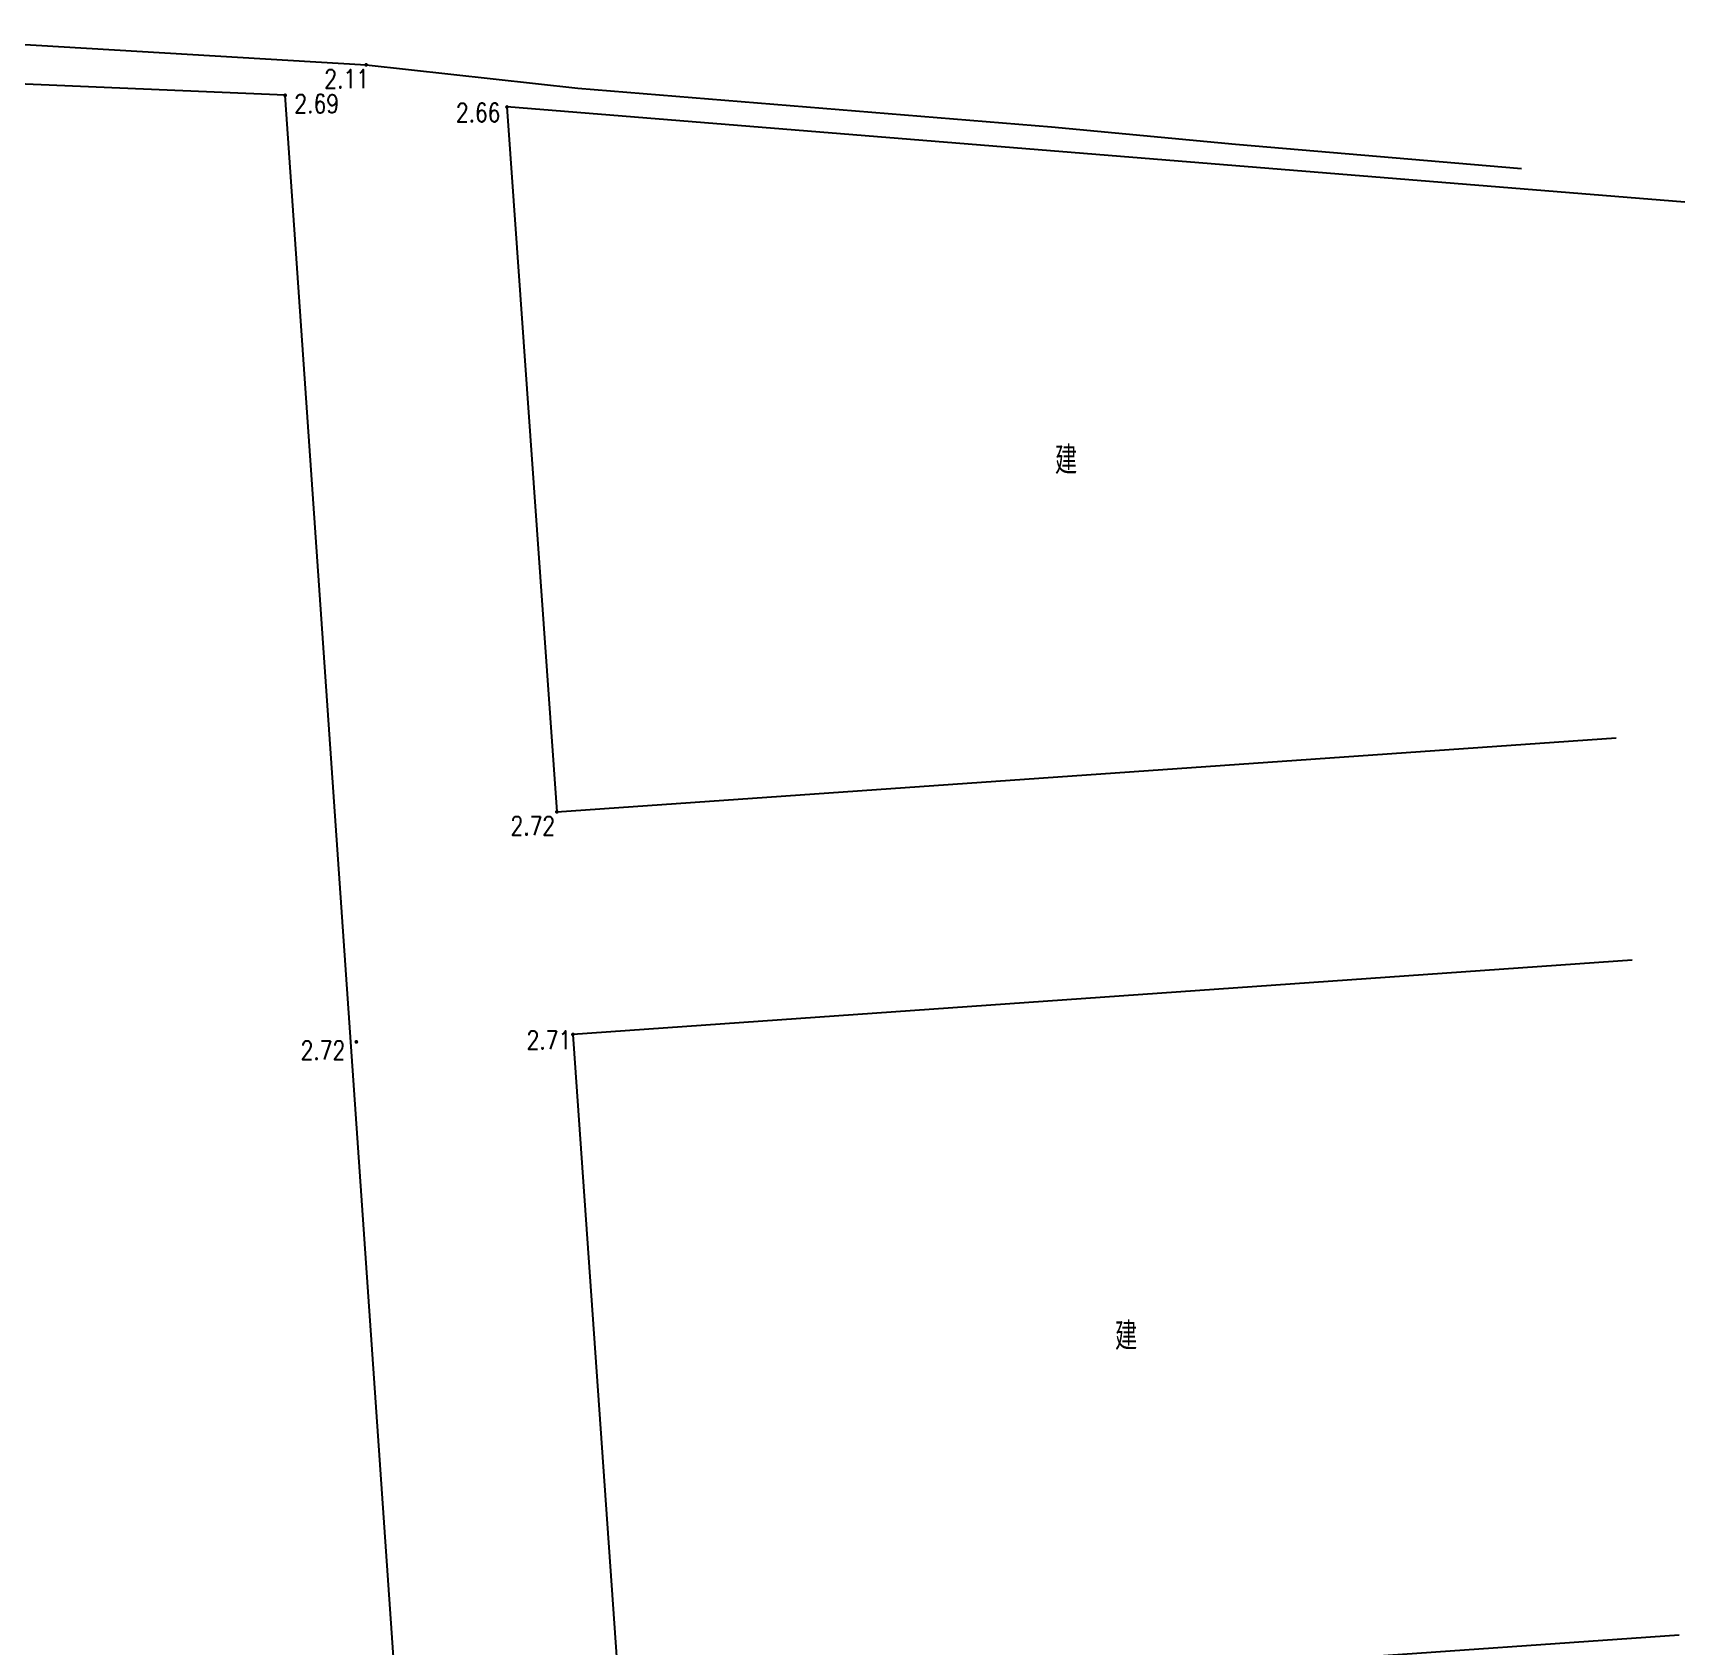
# Model space of a CAD drawing. Extents: x 500064 to 501389, y 2542464 to 2545400.
# Drawn here: x 500821.5 to 500910.5, y 2543541.7 to 2543628.6 of the extents above; entities that cross this region are included whole.
import ezdxf
from ezdxf.enums import TextEntityAlignment as Align

# ---------------------------------------------------------------- set-up
doc = ezdxf.new("R2010")
doc.units = 0
doc.header["$LTSCALE"] = 0.5
doc.layers.get('0').update_dxf_attribs({"linetype": 'CONTINUOUS', "lineweight": 5})
doc.layers.add('GCD', color=8, linetype='CONTINUOUS')
doc.layers.add('地形图', color=8, linetype='CONTINUOUS')
doc.styles.add('HZ', font='romans.shx', dxfattribs={"width": 0.8, "bigfont": 'hztxt.shx'})
doc.linetypes.add('10421', pattern='A,2,[150,AAA.SHX,S=1,R=0,X=0,Y=1],1e-11', length=2)

# ---------------------------------------------------------------- blocks, each defined once
blk = doc.blocks.new('GC200')
at = {"linetype": 'Continuous', "const_width": 0.2, "flags": 128}
blk.add_lwpolyline([(-0.1, 0, 1), (0.1, 0, 1)], format="xyb", close=True, dxfattribs=at)

msp = doc.modelspace()

# ---------------------------------------------------------------- linework, layer by layer
at = {"layer": '地形图', "linetype": '10421', "flags": 128}
msp.add_lwpolyline([(500651.629, 2543603.607), (500657.861, 2543601.668), (500658.273, 2543601.471), (500658.516, 2543601.254), (500658.622, 2543600.93), (500658.646, 2543600.554), (500658.384, 2543596.78), (500658.098, 2543596.242), (500657.348, 2543595.524), (500656.934, 2543595.001), (500656.652, 2543594.307), (500656.792, 2543593.879), (500657.878, 2543593.201), (500659.358, 2543592.59), (500661.336, 2543592.128), (500661.879, 2543592.106), (500662.568, 2543592.198), (500664.092, 2543592.353), (500666.258, 2543592.868), (500667.466, 2543593.231), (500672.879, 2543595.668), (500674.976, 2543596.541), (500681.17, 2543598.68), (500681.793, 2543598.785), (500682.453, 2543598.836), (500685.187, 2543598.693), (500686.581, 2543598.705), (500687.481, 2543599.089), (500688.528, 2543600.014), (500692.231, 2543604.714), (500693.536, 2543606.432), (500694.443, 2543608.14), (500697.113, 2543615.62), (500698.036, 2543617.637), (500699.049, 2543619.172), (500699.564, 2543619.597), (500700.145, 2543619.83), (500702.466, 2543620.565), (500704.484, 2543621.141), (500709.684, 2543621.976), (500711.256, 2543621.959), (500723.053, 2543621.05), (500725.897, 2543621.105), (500730.335, 2543621.544), (500732.055, 2543621.827), (500739.095, 2543623.127), (500740.093, 2543623.152), (500743.302, 2543622.858), (500744.322, 2543622.954), (500745.071, 2543623.249), (500746.126, 2543623.914), (500749.646, 2543626.467), (500751.041, 2543627.17), (500752.392, 2543627.4), (500754.916, 2543627.551), (500762.01, 2543627.389), (500762.701, 2543627.348), (500763.336, 2543627.23), (500764.923, 2543626.611), (500767.412, 2543625.399), (500767.783, 2543625.133), (500768.134, 2543624.759), (500768.295, 2543624.25), (500768.336, 2543623.553), (500767.77, 2543614.322), (500768.216, 2543607.634), (500768.53, 2543606.126), (500768.749, 2543605.683), (500769.123, 2543605.253), (500770.141, 2543604.404), (500771.157, 2543603.819), (500772.493, 2543603.26), (500773.543, 2543603.206), (500774.754, 2543603.378), (500778.993, 2543604.419), (500779.646, 2543604.612), (500780.275, 2543605.003), (500780.48, 2543605.506), (500780.595, 2543605.975), (500781.379, 2543612.171), (500781.549, 2543612.873), (500782.506, 2543615.937), (500782.628, 2543616.155), (500782.762, 2543616.326), (500783.082, 2543616.475), (500785.673, 2543616.915), (500785.951, 2543616.91), (500786.211, 2543616.86), (500786.317, 2543616.662), (500786.357, 2543616.35), (500786.443, 2543611.568), (500786.387, 2543610.342), (500786.242, 2543608.926), (500784.312, 2543594.884), (500783.466, 2543587.795), (500783.21, 2543584.221), (500782.621, 2543571.853), (500782.26, 2543569.353), (500781.973, 2543567.465), (500780.727, 2543562.334), (500780.312, 2543559.828), (500779.951, 2543557.29), (500779.273, 2543550.117), (500779.178, 2543548.483), (500778.561, 2543534.145), (500778.086, 2543522.801), (500778.206, 2543521.021), (500778.575, 2543519.536), (500779.399, 2543517.517), (500779.872, 2543516.786), (500782.57, 2543514.691), (500783.259, 2543513.812), (500783.741, 2543512.688), (500784.684, 2543509.79), (500786.521, 2543502.311), (500786.681, 2543501.133), (500786.569, 2543500.052), (500786.129, 2543498.407), (500784.697, 2543494.492), (500784.651, 2543493.744), (500784.722, 2543492.971), (500784.964, 2543491.823), (500785.079, 2543491.627), (500785.219, 2543491.461), (500785.572, 2543491.431), (500787.322, 2543491.665), (500788.044, 2543491.622), (500788.669, 2543491.418), (500788.993, 2543491.186), (500789.203, 2543490.799), (500789.257, 2543489.923), (500787.619, 2543464.343), (500786.91, 2543460.878), (500786.769, 2543459.701), (500786.638, 2543458.23), (500786.713, 2543455.948), (500786.608, 2543454.09), (500786.341, 2543452.651), (500786.082, 2543451.588), (500785.88, 2543451.163), (500785.636, 2543450.956), (500785.127, 2543450.694), (500783.724, 2543449.642), (500781.881, 2543448.618), (500779.27, 2543447.55), (500769.231, 2543443.02), (500757.701, 2543439.447), (500754.662, 2543438.383), (500753.141, 2543437.693), (500751.527, 2543436.741), (500748.434, 2543434.823), (500747.142, 2543433.801), (500746.768, 2543432.863), (500745.056, 2543425.785), (500744.448, 2543424.212), (500742.995, 2543422.625), (500738.215, 2543418.317), (500733.506, 2543414.596), (500729.301, 2543410.497), (500716.468, 2543394.053), (500713.877, 2543391.016), (500711.071, 2543388.079), (500699.609, 2543377.089), (500699.513, 2543376.74), (500699.494, 2543376.418), (500699.705, 2543375.968), (500700.372, 2543375.405), (500701.207, 2543374.961), (500701.748, 2543375.052), (500702.23, 2543375.247), (500715.338, 2543390.13), (500731.542, 2543408.611), (500733.982, 2543411.478), (500736.899, 2543414.663), (500744.156, 2543421.601), (500744.474, 2543421.785), (500744.753, 2543421.834), (500744.903, 2543421.737), (500745.045, 2543421.413), (500745.816, 2543411.735), (500746.046, 2543411.231), (500746.246, 2543410.933), (500746.975, 2543410.786), (500747.866, 2543410.927), (500748.446, 2543411.255), (500748.623, 2543411.886), (500748.333, 2543413.905), (500746.677, 2543420.82), (500746.356, 2543423.283), (500746.659, 2543425.698), (500747.888, 2543432.663), (500748.15, 2543433.317), (500748.62, 2543433.799), (500752.382, 2543436.346), (500753.26, 2543436.816), (500754.392, 2543437.208), (500755.594, 2543437.516), (500761.909, 2543438.704), (500765.654, 2543439.439), (500768.075, 2543440.117), (500772.67, 2543441.941), (500780.368, 2543444.936), (500783.282, 2543446.321), (500785.34, 2543447.504), (500786.384, 2543448.408), (500787.254, 2543449.745), (500789.917, 2543458.761), (500790.751, 2543463.582), (500790.981, 2543465.328), (500791.302, 2543469.661), (500791.794, 2543508.587), (500791.708, 2543510.688), (500791.424, 2543512.587), (500789.993, 2543517.044), (500789.743, 2543523.296), (500790.651, 2543533.807), (500791.77, 2543542.912), (500803.865, 2543624.262), (500804.791, 2543626.73), (500805.977, 2543627.956), (500807.359, 2543628.501), (500810.847, 2543628.626), (500839.481, 2543626.91), (500850.889, 2543625.662), (500876.41, 2543623.576), (500886.321, 2543622.634), (500901.728, 2543621.329)], dxfattribs=at)
at = {"layer": '地形图', "linetype": 'Continuous', "elevation": 2.691, "flags": 128}
msp.add_lwpolyline([(500835.116, 2543625.27), (500807.535, 2543626.443), (500793.22, 2543541.825), (500794.837, 2543517.119), (500836.503, 2543520.091), (500841.868, 2543527.894)], close=True, dxfattribs=at)
at = {"layer": '地形图', "linetype": 'Continuous', "flags": 128}
for points, elevation in [([(500910.528, 2543619.519), (500847.066, 2543624.64), (500849.755, 2543586.656), (500906.813, 2543590.651)], 2.655), ([(500907.678, 2543578.657), (500850.62, 2543574.662), (500853.165, 2543538.312), (500910.223, 2543542.307)], 2.711)]:
    msp.add_lwpolyline(points, dxfattribs=dict(at, elevation=elevation))

# ---------------------------------------------------------------- block references
at = {"layer": '地形图', "linetype": 'Continuous'}
ref = msp.add_blockref('GC200', (500839.481, 2543626.91, 2.109), dxfattribs=dict(at, xscale=0.5, yscale=0.5, zscale=0.5))
ref.add_attrib('height', '2.11', dxfattribs={"layer": 'GCD', "linetype": 'Continuous', "height": 1, "style": 'HZ', "width": 0.8}).set_placement((500837.231, 2543626.16, 2.11), align=Align.MIDDLE_LEFT)
ref = msp.add_blockref('GC200', (500835.116, 2543625.27, 2.691), dxfattribs=dict(at, xscale=0.5, yscale=0.5, zscale=0.5))
ref.add_attrib('height', '2.69', dxfattribs={"layer": 'GCD', "linetype": 'Continuous', "height": 1, "style": 'HZ', "width": 0.8}).set_placement((500835.616, 2543624.82, 2.69), align=Align.MIDDLE_LEFT)
ref = msp.add_blockref('GC200', (500847.066, 2543624.64, 2.655), dxfattribs=dict(at, xscale=0.5, yscale=0.5, zscale=0.5))
ref.add_attrib('height', '2.66', dxfattribs={"layer": 'GCD', "linetype": 'Continuous', "height": 1, "style": 'HZ', "width": 0.8}).set_placement((500844.316, 2543624.34, 2.66), align=Align.MIDDLE_LEFT)
ref = msp.add_blockref('GC200', (500849.755, 2543586.656, 2.717), dxfattribs=dict(at, xscale=0.5, yscale=0.5, zscale=0.5))
ref.add_attrib('height', '2.72', dxfattribs={"layer": 'GCD', "linetype": 'Continuous', "height": 1, "style": 'HZ', "width": 0.8}).set_placement((500847.255, 2543585.906, 2.72), align=Align.MIDDLE_LEFT)
ref = msp.add_blockref('GC200', (500850.62, 2543574.662, 2.711), dxfattribs=dict(at, xscale=0.5, yscale=0.5, zscale=0.5))
ref.add_attrib('height', '2.71', dxfattribs={"layer": 'GCD', "linetype": 'Continuous', "height": 1, "style": 'HZ', "width": 0.8}).set_placement((500848.12, 2543574.362, 2.71), align=Align.MIDDLE_LEFT)
ref = msp.add_blockref('GC200', (500838.952, 2543574.259, 2.718), dxfattribs=dict(at, xscale=0.5, yscale=0.5, zscale=0.5))
ref.add_attrib('height', '2.72', dxfattribs={"layer": 'GCD', "linetype": 'Continuous', "height": 1, "style": 'HZ', "width": 0.8}).set_placement((500835.952, 2543573.809, 2.72), align=Align.MIDDLE_LEFT)

# ---------------------------------------------------------------- texts
at = {"layer": '地形图', "linetype": 'Continuous', "style": 'HZ', "width": 0.8}
for p in [(500877.185, 2543605.682), (500880.421, 2543558.484)]:
    msp.add_text('建', height=1.5, dxfattribs=at).set_placement(p, align=Align.MIDDLE)

doc.saveas('drawing.dxf')
